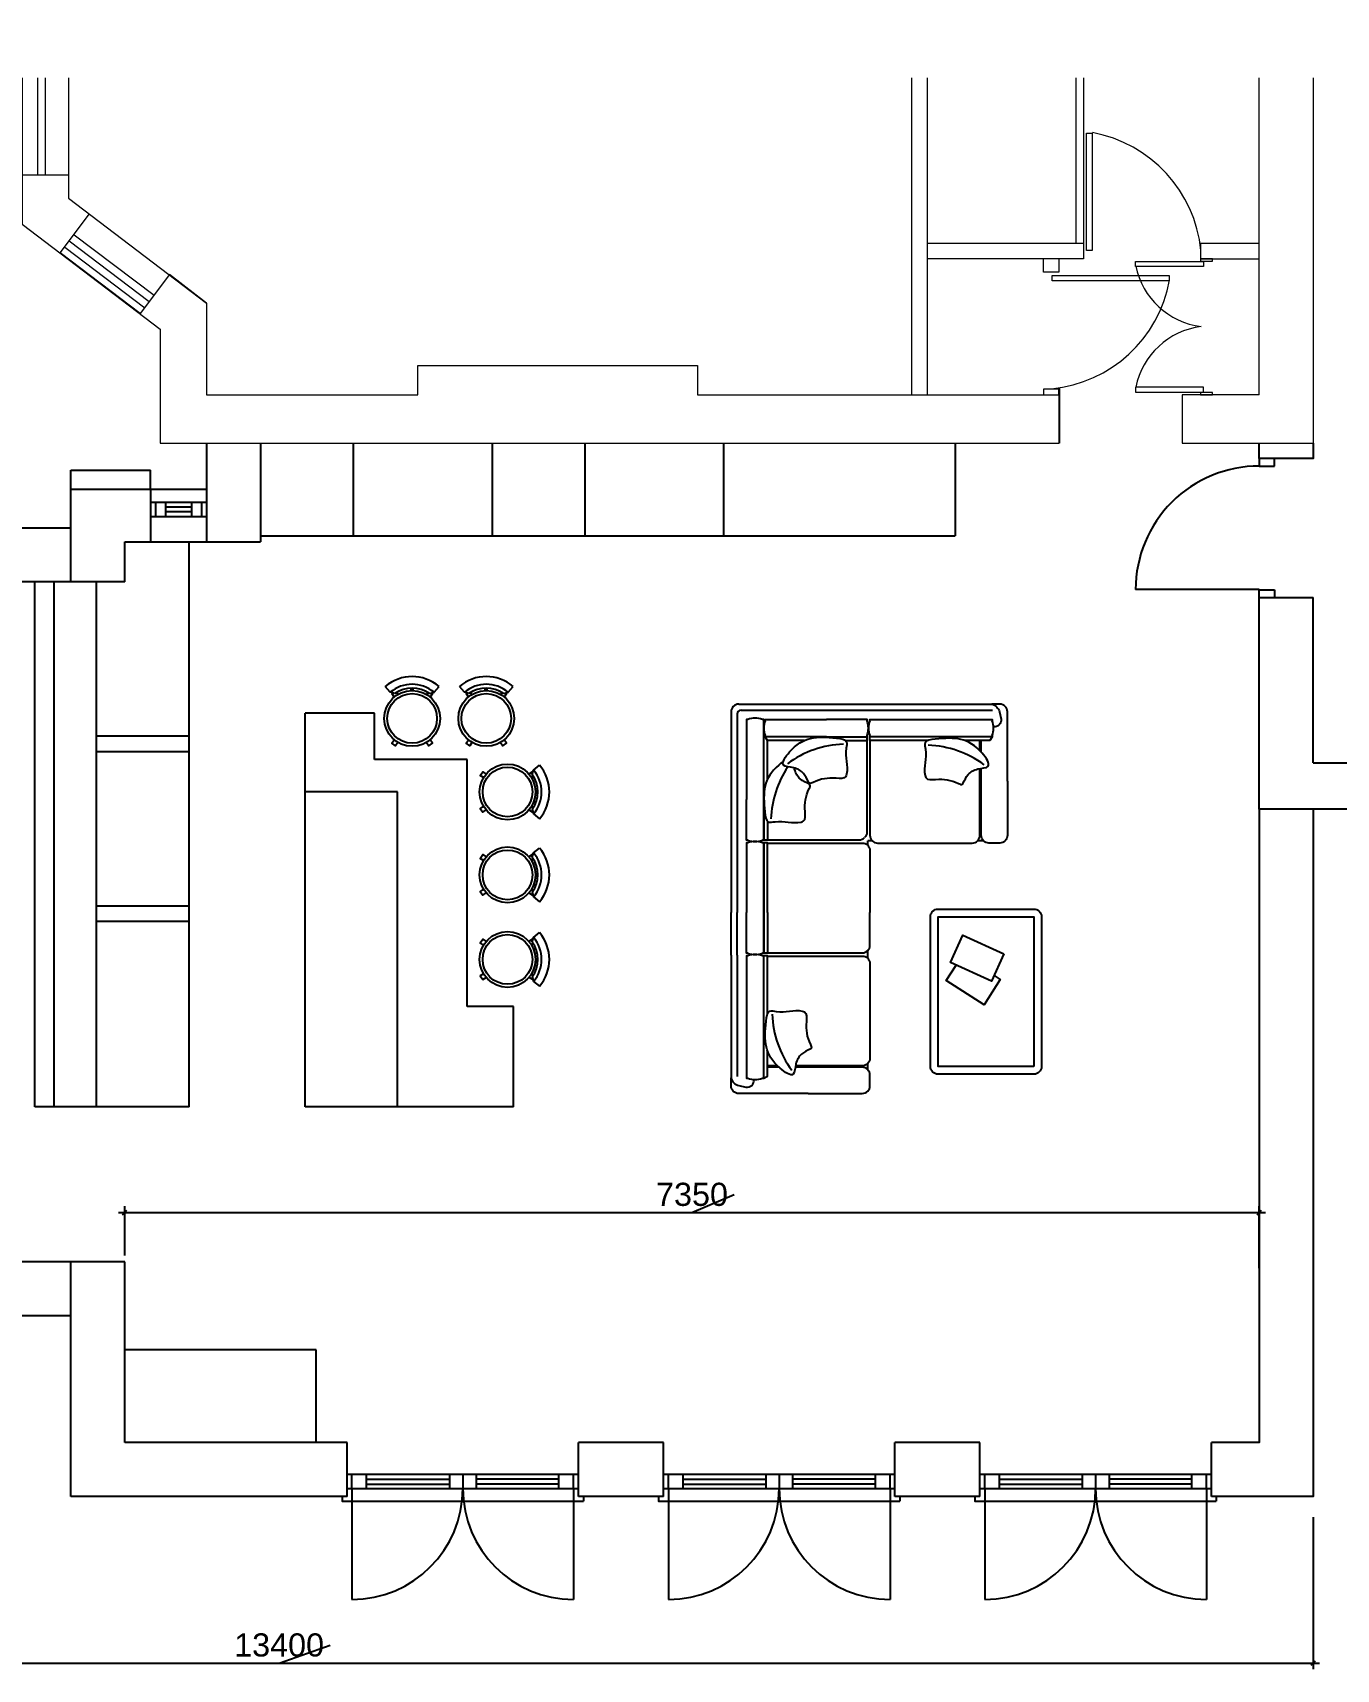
# Model space of a CAD drawing. Header units: millimetres. Extents: x -5841 to 140562, y 1006 to 102310.
# Drawn here: x 14568 to 23013, y 6739 to 17343 of the extents above; entities that cross this region are included whole.
import ezdxf

# ---------------------------------------------------------------- set-up
doc = ezdxf.new("R2010")
doc.units = ezdxf.units.MM
doc.header["$LTSCALE"] = 10
doc.layers.add('CONCEPT HOUSE', color=7, linetype='Continuous')
doc.layers.add('PDF17_0', color=7, linetype='Continuous')
doc.styles.add('1-20', font='romans.shx', dxfattribs={"width": 0.8, "height": 35})
doc.styles.get("Standard").update_dxf_attribs({"font": 'arial.ttf'})
doc.dimstyles.new('1-20', dxfattribs={"dimtxt": 35, "dimasz": 40, "dimexe": 40, "dimexo": 40, "dimgap": 40, "dimtad": 1, "dimdec": 0, "dimzin": 0, "dimdsep": 46, "dimtxsty": '1-20', "dimblk": 'OBLIQUE', "dimcen": 40, "dimdle": 40, "dimclrd": 251, "dimclre": 251, "dimclrt": 251, "dimadec": 0, "dimazin": 0, "dimtfac": 1, "dimtdec": 0, "dimtix": 1, "dimtmove": 1, "dimatfit": 3, "dimfxl": 1, "dimtolj": 1, "dimtzin": 0, "dimlwd": 25, "dimarcsym": 0})
doc.dimstyles.get("Standard").update_dxf_attribs({"dimtxt": 0.18, "dimasz": 0.18, "dimexe": 0.18, "dimexo": 0.0625, "dimgap": 0.09, "dimtad": 0, "dimtih": 1, "dimtoh": 1, "dimdec": 4, "dimzin": 0, "dimdsep": 46, "dimtxsty": 'Standard', "dimcen": 0.09, "dimadec": 0, "dimazin": 0, "dimtfac": 1, "dimtdec": 4, "dimtofl": 0, "dimtmove": 0, "dimatfit": 3, "dimfxl": 1, "dimtolj": 1, "dimtzin": 0, "dimarcsym": 0})

# ---------------------------------------------------------------- blocks, each defined once
blk = doc.blocks.new('*D')
at = {"color": 0}
for p, q in [((14813.78969444419, 14384.40708646124), (14813.78969444419, 14508.18987545508)), ((14813.78969444419, 14508.00987545508), (15071.77605434405, 14508.00987545508)), ((15073.00415250356, 14508.00987545508), (15330.99051240343, 14508.00987545508)), ((15330.99051240343, 14384.40708646124), (15330.99051240343, 14508.18987545508))]:
    blk.add_line(p, q, dxfattribs=at)
for points in [[(14813.78969444419, 14508.00987545508), (14813.96969444419, 14507.97987545508), (14813.96969444419, 14508.03987545508)], [(15330.99051240343, 14508.00987545508), (15330.81051240343, 14508.03987545508), (15330.81051240343, 14507.97987545508)]]:
    blk.add_solid(points, dxfattribs=at)
at = {"layer": 'CONCEPT HOUSE', "color": 0}
for p, q in [((63893.61280026994, 65649.68691720162), (62747.20868412228, 65649.68691720162)), ((62773.06654849854, 65663.82905282534), (62801.35081974601, 65635.54478157789)), ((62787.20868412228, 65689.68691720162), (62787.20868412228, 58835.10169088567)), ((62787.20868412228, 62262.39430404364), (62670.62273596399, 62535.31863942188)), ((63893.61280027046, 58875.10169088567), (62747.20868412228, 58875.10169088567)), ((62773.06654849854, 58889.2438265094), (62801.35081974601, 58860.95955526194)), ((9063.789694444189, 15243.48064260434), (9063.789694444189, 15699.95344177789)), ((11738.78969444419, 15659.95344177789), (12011.71402982251, 15776.59054955415)), ((14413.78969444419, 15243.48064260434), (14413.78969444419, 15699.95344177789)), ((14453.78969444419, 15659.95344177789), (9023.789694444189, 15659.95344177789)), ((9049.647558820458, 15645.81130615416), (9077.93183006792, 15674.09557740162)), ((14399.64755882046, 15645.81130615416), (14427.93183006792, 15674.09557740162)), ((7253.904249482584, 14134.34458646124), (6767.694565326354, 14134.34458646124)), ((6793.552429702623, 14148.48672208498), (6821.836700950084, 14120.20245083751)), ((6807.694565326354, 14174.34458646124), (6807.694565326354, 8989.344586461244)), ((6807.694565326354, 11581.84458646124), (6691.108617168007, 11854.76892183948)), ((18838.78969444358, 9698.733198686983), (19111.7140298219, 9815.370306463243)), ((15123.78969444419, 9698.733198686983), (22553.78969444297, 9698.733198686983)), ((15149.64755882046, 9684.591063063252), (15177.93183006792, 9712.875334310715)), ((15163.78969444419, 9419.344586461244), (15163.78969444419, 9738.733198686983)), ((22499.64755881924, 9684.591063063252), (22527.9318300667, 9712.875334310715)), ((22513.78969444297, 9338.875108947963), (22513.78969444297, 9738.733198686983)), ((7253.904249482555, 9029.344586461244), (6767.694565326354, 9029.344586461244)), ((6793.552429702623, 9043.486722084976), (6821.836700950084, 9015.202450837513)), ((9463.789694444335, 7725.330008712233), (9463.789694444335, 6738.954319797325)), ((22863.78969444236, 7725.330008712248), (22863.78969444236, 6738.954319797325)), ((16163.78969444335, 6778.954319797325), (16494.94511366625, 6895.591427573585)), ((9449.647558820603, 6764.812184173595), (9477.931830068066, 6793.096455421056)), ((22849.64755881863, 6764.812184173595), (22877.93183006609, 6793.096455421056)), ((9423.789694444335, 6778.954319797325), (22903.78969444236, 6778.954319797325))]:
    blk.add_line(p, q, dxfattribs=at)
at = {"color": 0, "insert": (15072.39010342381, 14508.00987545508), "char_height": 0.18, "attachment_point": 5}
blk.add_mtext('517.2008', dxfattribs=at)
at = {"layer": 'CONCEPT HOUSE', "color": 0, "char_height": 150, "attachment_point": 5, "rotation": 90}
for s, insert in [('6775', (62670.62273596399, 62262.39430404356)), ('5105', (6691.108617168007, 11581.84458646116))]:
    blk.add_mtext(s, dxfattribs=dict(at, insert=insert))
at = {"layer": 'CONCEPT HOUSE', "color": 0, "char_height": 150, "attachment_point": 5}
for s, insert in [('5350', (11738.78969444419, 15776.59054955415)), ('7350', (18838.78969444358, 9815.370306463243)), ('13400', (16163.78969444335, 6895.591427573585))]:
    blk.add_mtext(s, dxfattribs=dict(at, insert=insert))
blk = doc.blocks.new('_Oblique')
at = {"color": 0}
blk.add_line((-0.3535533905932737, -0.3535533905932737), (0.3535533905932737, 0.3535533905932737), dxfattribs=at)

msp = doc.modelspace()

# ---------------------------------------------------------------- linework, layer by layer
at = {"layer": 'CONCEPT HOUSE', "color": 140, "ltscale": 10}
for p, q in [((21216.8112147568, 15042.55638064722), (21216.8112147568, 14684.34458646124)), ((15693.99051240343, 14684.34458646124), (15693.99051240343, 14384.34458646124)), ((16043.99051240343, 14684.34458646124), (16043.99051240343, 14044.72247234255)), ((16643.99051240343, 14684.34458646124), (16643.99051240343, 14084.34458646119)), ((17543.99051240343, 14684.34458646124), (17543.99051240343, 14084.34458646119)), ((18143.99051240343, 14684.34458646124), (18143.99051240343, 14084.34458646124)), ((19043.99051240343, 14684.34458646124), (19043.99051240348, 14084.34458646124)), ((20543.99051240343, 14684.34458646124), (20543.99051240343, 14084.34458646124)), ((22513.07463022543, 14584.34458646124), (22513.07463022543, 14534.34458646124)), ((22513.07463022543, 14534.34458646124), (22613.07463022543, 14534.34458646124)), ((22613.07463022543, 14534.34458646124), (22613.07463022543, 14584.34458646124)), ((15693.99051240343, 14384.34458646124), (14813.78969444419, 14384.34458646124)), ((14813.78969444413, 13784.34458646124), (14813.78969444419, 14384.34458646124)), ((15330.99051240343, 14384.34458646124), (15330.9905124034, 14044.72247234253)), ((15693.99051240343, 14384.34458646124), (15693.99051240346, 14044.72247234253)), ((15330.99051240343, 14302.34458646127), (15693.99051240343, 14302.34458646127)), ((15362.99051240343, 14302.34458646124), (15362.99051240343, 14208.34458646124)), ((15427.99051240343, 14302.34458646127), (15427.99051240343, 14208.34458646127)), ((15427.99051240343, 14270.34458646127), (15596.99051240343, 14270.34458646127)), ((15427.99051240343, 14240.34458646127), (15596.99051240343, 14240.34458646127)), ((15596.99051240343, 14302.34458646127), (15596.99051240343, 14208.34458646127)), ((15661.99051240343, 14302.34458646127), (15661.99051240343, 14208.34458646124)), ((15330.99051240343, 14208.34458646127), (15693.99051240343, 14208.34458646127)), ((15163.78969444419, 14044.72247234253), (16043.99051240343, 14044.72247234253)), ((15163.78969444425, 13784.34458646124), (15163.78969444425, 14044.72247234255)), ((16043.99051240343, 14084.34458646124), (20543.99051240348, 14084.3445864613)), ((15163.78969444425, 13784.34458646124), (13148.78969444431, 13784.34458646124)), ((22513.07463022543, 13735.4828047534), (21713.07463022543, 13735.4828047534)), ((22513.07463022543, 13734.34458646124), (22613.07463022543, 13734.34458646124)), ((22513.07463022543, 13684.34458646124), (22863.07463022543, 13684.34458646124)), ((22513.78969444416, 12312.77095098268), (22513.78969444428, 13734.34490603428)), ((22613.07463022543, 13734.34458646124), (22613.07463022554, 13684.34458646124)), ((22863.07463022543, 12612.15803879521), (22863.07463022543, 13684.34458646124)), ((22863.07463022543, 12612.15803879521), (25024.27517037187, 12612.15803879521)), ((15163.78969444419, 9379.344586461244), (13148.78969444431, 9379.344586461244)), ((14813.78969444425, 7859.344586461244), (14813.78969444425, 9379.344586461244)), ((15163.78969444419, 8209.344586461244), (15163.78969444419, 9379.344586461244)), ((16403.78969444233, 8809.344586461244), (15163.78969444419, 8809.344586461244)), ((16403.78969444233, 8209.344586461244), (16403.78969444233, 8809.344586461244)), ((16603.78969444233, 8209.344586461244), (15163.78969444419, 8209.344586461244)), ((16603.78969444233, 7859.344586461244), (16603.78969444233, 8209.344586461244)), ((18103.78969444233, 7859.344586461244), (18103.78969444233, 8209.344586461244)), ((18653.78969444233, 7859.344586461244), (18653.78969444233, 8209.344586461244)), ((20153.78969444233, 7859.344586461244), (20153.78969444233, 8209.344586461244)), ((20703.78969444233, 7859.344586461244), (20703.78969444233, 8209.344586461244)), ((22203.78969444233, 7859.344586461244), (22203.78969444233, 8209.344586461244)), ((16603.78969444233, 8003.344586461244), (18103.78969444233, 8003.344586461244)), ((16635.78969444233, 7909.344586461244), (16635.78969444233, 8003.344586461244)), ((16730.78969444233, 7909.344586461244), (16730.78969444233, 8003.344586461244)), ((16730.78969444233, 7971.344586461244), (17266.78969444244, 7971.344586461244)), ((17266.78969444233, 8003.344586461244), (17266.78969444233, 7909.344586461244)), ((17353.78969444233, 8003.344586461244), (17353.78969444233, 7909.344586461244)), ((17353.78969444233, 8003.344586461244), (17353.78969444233, 7909.344586461244)), ((17440.78969444233, 8003.344586461244), (17440.78969444233, 7909.344586461244)), ((17976.78969444233, 7971.344586461244), (17440.78969444233, 7971.344586461244)), ((17976.78969444233, 7909.344586461244), (17976.78969444233, 8003.344586461244)), ((18071.78969444233, 7909.344586461244), (18071.78969444233, 8003.344586461244)), ((18653.78969444233, 8003.344586461244), (20153.78969444233, 8003.344586461244)), ((18685.78969444233, 7909.344586461244), (18685.78969444233, 8003.344586461244)), ((18780.78969444233, 7909.344586461244), (18780.78969444233, 8003.344586461244)), ((18780.78969444233, 7971.344586461244), (19316.78969444244, 7971.344586461244)), ((19316.78969444233, 8003.344586461244), (19316.78969444233, 7909.344586461244)), ((19403.78969444233, 8003.344586461244), (19403.78969444233, 7909.344586461244)), ((19403.78969444233, 8003.344586461244), (19403.78969444233, 7909.344586461244)), ((19490.78969444233, 8003.344586461244), (19490.78969444233, 7909.344586461244)), ((20026.78969444233, 7971.344586461244), (19490.78969444233, 7971.344586461244)), ((20026.78969444233, 7909.344586461244), (20026.78969444233, 8003.344586461244)), ((20121.78969444233, 7909.344586461244), (20121.78969444233, 8003.344586461244)), ((20703.78969444233, 8003.344586461244), (22203.78969444233, 8003.344586461244)), ((20735.78969444233, 7909.344586461244), (20735.78969444233, 8003.344586461244)), ((20830.78969444233, 7909.344586461244), (20830.78969444233, 8003.344586461244)), ((20830.78969444233, 7971.344586461244), (21366.78969444244, 7971.344586461244)), ((21366.78969444233, 8003.344586461244), (21366.78969444233, 7909.344586461244)), ((21453.78969444233, 8003.344586461244), (21453.78969444233, 7909.344586461244)), ((21453.78969444233, 8003.344586461244), (21453.78969444233, 7909.344586461244)), ((21540.78969444233, 8003.344586461244), (21540.78969444233, 7909.344586461244)), ((22076.78969444233, 7971.344586461244), (21540.78969444233, 7971.344586461244)), ((22076.78969444233, 7909.344586461244), (22076.78969444233, 8003.344586461244)), ((22171.78969444233, 7909.344586461244), (22171.78969444233, 8003.344586461244)), ((16603.78969444233, 7859.344586461244), (14813.78969444419, 7859.344586461244)), ((16603.78969444233, 7909.344586461244), (18103.78969444233, 7909.344586461244)), ((16635.78969444233, 7909.344586461244), (16635.78969444233, 7191.344586461244)), ((16730.78969444233, 7939.344586461244), (17266.78969444244, 7939.344586461244)), ((17976.78969444233, 7939.344586461244), (17440.78969444233, 7939.344586461244)), ((18071.78969444233, 7909.344586461244), (18071.78969444233, 7191.344586461244)), ((18653.78969444233, 7909.344586461244), (20153.78969444233, 7909.344586461244)), ((18685.78969444233, 7909.344586461244), (18685.78969444233, 7191.344586461244)), ((18780.78969444233, 7939.344586461244), (19316.78969444244, 7939.344586461244)), ((20026.78969444233, 7939.344586461244), (19490.78969444233, 7939.344586461244)), ((20121.78969444233, 7909.344586461244), (20121.78969444233, 7191.344586461244)), ((20703.78969444233, 7909.344586461244), (22203.78969444233, 7909.344586461244)), ((20735.78969444233, 7909.344586461244), (20735.78969444233, 7191.344586461244)), ((20830.78969444233, 7939.344586461244), (21366.78969444244, 7939.344586461244)), ((22076.78969444233, 7939.344586461244), (21540.78969444233, 7939.344586461244)), ((22171.78969444233, 7909.344586461244), (22171.78969444233, 7191.344586461244))]:
    msp.add_line(p, q, dxfattribs=at)
at = {"layer": 'CONCEPT HOUSE', "color": 140, "ltscale": 10, "transparency": 33554585}
for p, q in [((15581.69679835706, 10384.34458646124), (15581.69679835706, 14044.72247234253)), ((14581.69679835704, 10384.34458646124), (14581.69679835704, 13784.34458646119)), ((14706.69679835704, 10384.34458646124), (14706.69679835704, 13784.34458646119)), ((14981.69679835704, 10384.34458646124), (14981.69679835704, 13784.34458646119)), ((16883.89116897219, 13069.57486157339), (16851.75178848789, 13107.8770837293)), ((16913.51710964239, 13060.82582730461), (16883.89116897219, 13069.57486157339)), ((17019.55014833726, 13081.1379652355), (17019.02665588673, 13096.12882764077)), ((17032.17454897444, 13081.1379652355), (17032.69804142497, 13096.12882764077)), ((17138.20758766937, 13060.82582730461), (17167.83352833951, 13069.57486157339)), ((17167.83352833951, 13069.57486157339), (17199.97290882387, 13107.8770837293)), ((17364.0819936464, 13069.57486157339), (17331.9426131621, 13107.8770837293)), ((17393.7079343166, 13060.82582730461), (17364.0819936464, 13069.57486157339)), ((17499.74097301147, 13081.1379652355), (17499.21748056094, 13096.12882764077)), ((17512.36537364864, 13081.1379652355), (17512.88886609918, 13096.12882764077)), ((17618.39841234358, 13060.82582730461), (17648.02435301372, 13069.57486157339)), ((17648.02435301372, 13069.57486157339), (17680.16373349808, 13107.8770837293)), ((19092.00761438202, 12942.68285945051), (19092.00761438202, 11642.89767880201)), ((19142.00761438202, 12992.68285945051), (20781.73536157707, 12992.68285945051)), ((19156.52593650128, 12953.16453733125), (20786.45636726735, 12953.16453733125)), ((16331.69679835706, 10384.34458646124), (16331.69679835706, 12934.3445864613)), ((16781.69679835706, 12934.34458646124), (16331.69679835706, 12934.34458646124)), ((16781.69679835706, 12634.34458646124), (16781.69679835706, 12934.34458646124)), ((19131.52593650128, 12928.16453733125), (19131.52593650128, 11642.89767880201)), ((15581.69679835706, 12784.3445864613), (14981.69679835704, 12784.34458646124)), ((15581.69679835706, 12684.34458646124), (14981.69679835704, 12684.34458646124)), ((17381.69679835706, 12634.34458646124), (16781.69679835706, 12634.34458646124)), ((17381.69679835706, 11034.34458646124), (17381.69679835706, 12634.34458646124)), ((17804.26810593082, 12536.03127299614), (17813.0171401996, 12565.65721366635)), ((17813.0171401996, 12565.65721366635), (17851.31936235551, 12597.79659415064)), ((16931.69679835706, 12424.12961975804), (16331.69679835706, 12424.12961975804)), ((16931.69679835706, 10384.34458646124), (16931.69679835706, 12424.12961975804)), ((17824.58024386171, 12429.99823430127), (17839.57110626699, 12430.5217267518)), ((17824.58024386171, 12417.3738336641), (17839.57110626699, 12416.85034121356)), ((17804.26810593082, 12311.34079496916), (17813.0171401996, 12281.71485429902)), ((17813.0171401996, 12281.71485429902), (17851.31936235551, 12249.57547381466)), ((19977.12277356692, 12078.27837838423), (19977.12277356692, 12107.5677002656)), ((20006.41209544847, 12107.5677002656), (19977.12277356692, 12107.5677002656)), ((20727.30237412447, 12107.5677002656), (20689.17349461291, 12107.5677002656)), ((17804.26810593082, 11998.80889896669), (17813.0171401996, 12028.43483963689)), ((17813.0171401996, 12028.43483963689), (17851.31936235551, 12060.57422012118)), ((17824.58024386171, 11892.77586027181), (17839.57110626699, 11893.29935272234)), ((17824.58024386171, 11880.15145963464), (17839.57110626699, 11879.6279671841)), ((17804.26810593082, 11774.1184209397), (17813.0171401996, 11744.49248026956)), ((15581.69679835706, 11684.34458646124), (14981.69679835704, 11684.34458646119)), ((17813.0171401996, 11744.49248026956), (17851.31936235551, 11712.35309978521)), ((15581.69679835706, 11584.34458646124), (14981.69679835704, 11584.34458646124)), ((19092.0076143819, 11365.29500893228), (19092.00761438202, 11642.89767880201)), ((19131.52593650116, 11365.29500893228), (19131.52593650128, 11642.89767880201)), ((17804.26810593082, 11450.76828925386), (17813.0171401996, 11480.39422992406)), ((17813.0171401996, 11480.39422992406), (17851.31936235551, 11512.53361040835)), ((19092.00761438196, 11365.29500893228), (19092.0076143819, 10570.76353565881)), ((19131.52593650116, 11365.29500893223), (19131.52593650116, 10579.95402967242)), ((19977.12277356687, 11346.08680178742), (19977.12277356687, 11395.51697921967)), ((17824.58024386171, 11344.73525055898), (17839.57110626699, 11345.25874300952)), ((17824.58024386171, 11332.11084992181), (17839.57110626699, 11331.58735747128)), ((17804.26810593082, 11226.07781122687), (17813.0171401996, 11196.45187055673)), ((17813.0171401996, 11196.45187055673), (17851.31936235551, 11164.31249007238)), ((17681.69679835706, 11034.34458646124), (17381.69679835706, 11034.34458646124)), ((17681.69679835706, 10384.34458646124), (17681.69679835706, 11034.34458646124)), ((19977.12277356687, 10625.19652311136), (19977.12277356687, 10663.32540262291)), ((15581.69679835706, 10384.34458646124), (14581.69679835704, 10384.34458646124)), ((17681.69679835706, 10384.34458646124), (16331.69679835706, 10384.34458646124))]:
    msp.add_line(p, q, dxfattribs=at)
at = {"layer": 'CONCEPT HOUSE', "color": 140, "ltscale": 10}
for points in [[(22863.07463022543, 14684.34458646124), (22863.07463022543, 14584.34458646124), (22513.07463022543, 14584.34458646124), (22513.07463022543, 14684.34458646124)], [(14813.78969444419, 9029.344586461244), (9463.789694444305, 9029.344586461244), (9463.789694444189, 14134.34458646124), (14813.78969444419, 14134.34458646124)], [(22513.78969444416, 12312.77095098268), (22513.78969444253, 8209.344586461244), (22203.78969444233, 8209.344586461244)], [(22863.78969444416, 12312.77095098257), (22863.78969444241, 7859.344586461244), (22203.78969444233, 7859.344586461244)], [(24512.66225818428, 12312.77095098268), (22513.78969444416, 12312.77095098268)], [(18653.78969444233, 8209.344586461244), (18103.78969444233, 8209.344586461244)], [(20703.78969444233, 8209.344586461244), (20153.78969444233, 8209.344586461244)], [(16571.78969444233, 7859.344586461244), (16571.78969444233, 7827.344586461244), (18135.78969444233, 7827.344586461244)], [(18653.78969444233, 7859.344586461244), (18103.78969444233, 7859.344586461244)], [(18135.78969444233, 7859.344586461244), (18135.78969444233, 7827.344586461244)], [(18621.78969444233, 7859.344586461244), (18621.78969444233, 7827.344586461244), (20185.78969444233, 7827.344586461244)], [(20703.78969444233, 7859.344586461244), (20153.78969444233, 7859.344586461244)], [(20185.78969444233, 7859.344586461244), (20185.78969444233, 7827.344586461244)], [(20671.78969444233, 7859.344586461244), (20671.78969444233, 7827.344586461244), (22235.78969444233, 7827.344586461244)], [(22235.78969444233, 7859.344586461244), (22235.78969444233, 7827.344586461244)]]:
    msp.add_lwpolyline(points, dxfattribs=at)
at = {"layer": 'CONCEPT HOUSE', "color": 140, "ltscale": 10, "transparency": 33554585}
for points in [[(16899.9952991741, 13064.81904340126), (16894.87780402449, 13061.44163993128), (16909.68645327224, 13039.00334039981)], [(16933.1161881428, 13055.65854160189), (16924.84609292576, 13068.18952066205)], [(17118.6085091689, 13055.65854160189), (17126.87860438589, 13068.18952066205)], [(17151.7293981376, 13064.81904340126), (17156.84689328726, 13061.44163993128), (17142.03824403952, 13039.00334039981)], [(17380.18612384831, 13064.81904340126), (17375.0686286987, 13061.44163993128), (17389.87727794645, 13039.00334039981)], [(17413.30701281701, 13055.65854160189), (17405.03691759997, 13068.18952066205)], [(17598.79933384311, 13055.65854160189), (17607.06942906009, 13068.18952066205)], [(17631.92022281181, 13064.81904340126), (17637.03771796147, 13061.44163993128), (17622.22906871373, 13039.00334039981)], [(19200.26379274292, 12892.68285945086), (19192.00761438202, 12892.68285945086), (19192.00761438202, 12375.08925539888)], [(19303.59665721375, 12375.08925539888), (19303.59665721375, 12892.68285945086), (19295.34047885286, 12892.68285945086)], [(19312.61763415561, 12884.42668108996), (19312.61763415561, 12892.68285945086), (19709.60121843388, 12892.68285945086)], [(19972.98765589809, 12884.42668108996), (19972.98765589809, 12892.68285945086), (19709.60121843388, 12892.68285945086)], [(19990.40635756648, 12884.42668108961), (19990.40635756648, 12892.68285945051), (20784.13116580999, 12892.68285945051), (20784.13116580993, 12884.42668108961)], [(16933.1161881428, 12745.10185467922), (16918.855644394, 12723.4940532678), (16894.87780402449, 12739.31875634978), (16909.68645327224, 12761.7570558813)], [(17118.6085091689, 12745.10185467922), (17132.8690529177, 12723.4940532678), (17156.84689328726, 12739.31875634978), (17142.03824403952, 12761.7570558813)], [(17413.30701281701, 12745.10185467922), (17399.04646906821, 12723.4940532678), (17375.0686286987, 12739.31875634978), (17389.87727794645, 12761.7570558813)], [(17598.79933384311, 12745.10185467922), (17613.05987759191, 12723.4940532678), (17637.03771796147, 12739.31875634978), (17622.22906871373, 12761.7570558813)], [(19709.60121843388, 12781.09381661912), (19312.61763415561, 12781.09381661912), (19312.61763415561, 12789.34999498002)], [(19564.65913281008, 12756.38741876422), (19328.30305506865, 12756.38741876422), (19312.61763415561, 12781.09381661912)], [(19328.30305506865, 12505.85337654447), (19328.30305506865, 12756.38741876422)], [(19709.60121843388, 12781.09381661912), (19972.98765589809, 12781.09381661912), (19972.98765589809, 12789.34999498002)], [(19835.38320329075, 12756.38741876422), (19972.98765589803, 12756.38741876422), (19972.98765589809, 12781.09381661912)], [(20784.13116580993, 12789.34999497967), (20784.13116580993, 12781.09381661877), (19990.40635756648, 12781.09381661877), (19990.40635756648, 12789.34999497967)], [(20364.92054022814, 12756.38741876387), (19990.40635756654, 12756.38741876387), (19990.40635756648, 12781.09381661877)], [(20784.13116580993, 12781.09381661877), (20769.52046961075, 12756.38741876387), (20606.36403737031, 12756.38741876387)], [(20703.8181555536, 12691.29267482382), (20703.8181555536, 12756.38741876387)], [(20712.65771318384, 12681.86329162573), (20712.65771318384, 12756.38741876387)], [(17488.54413330543, 12516.43219449573), (17466.93633189402, 12530.69273824453), (17482.76103497599, 12554.67057861404), (17505.19933450752, 12539.86192936629)], [(17808.26132202748, 12549.55308346443), (17804.88391855749, 12554.67057861404), (17782.44561902602, 12539.86192936629)], [(17799.10082022811, 12516.43219449573), (17811.63179928827, 12524.70228971278)], [(17488.54413330543, 12330.93987346963), (17466.93633189402, 12316.67932972084), (17482.76103497599, 12292.70148935127), (17505.19933450752, 12307.51013859901)], [(17808.26132202748, 12297.81898450093), (17804.88391855749, 12292.70148935127), (17782.44561902602, 12307.51013859901)], [(17799.10082022811, 12330.93987346963), (17811.63179928827, 12322.66977825265)], [(19200.26379274292, 12111.70281793467), (19192.00761438202, 12111.70281793467), (19192.00761438202, 12375.08925539888)], [(19303.59665721375, 12375.08925539888), (19303.59665721375, 12111.70281793467), (19295.34047885286, 12111.70281793467)], [(19328.30305506865, 12232.99464246315), (19328.30305506865, 12111.70281793467), (19303.59665721375, 12111.70281793467), (19303.59665721375, 12375.08925539888)], [(19200.26379274292, 12094.28411626628), (19200.26379274292, 12094.28411626628), (19192.00761438202, 12094.28411626628), (19192.00761438202, 11642.89767880201)], [(19303.59665721381, 11642.89767880201), (19303.59665721381, 12094.28411626628), (19295.34047885292, 12094.28411626628)], [(19328.30305506865, 11642.89767880201), (19328.30305506865, 12094.28411626622), (19303.59665721381, 12094.28411626628), (19303.59665721381, 11642.89767880201)], [(17488.54413330543, 11979.20982046628), (17466.93633189402, 11993.47036421507), (17482.76103497599, 12017.44820458458), (17505.19933450752, 12002.63955533683)], [(17808.26132202748, 12012.33070943497), (17804.88391855749, 12017.44820458458), (17782.44561902602, 12002.63955533683)], [(17799.10082022811, 11979.20982046628), (17811.63179928827, 11987.47991568332)], [(17488.54413330543, 11793.71749944017), (17466.93633189402, 11779.45695569138), (17482.76103497599, 11755.47911532181), (17505.19933450752, 11770.28776456956)], [(17799.10082022811, 11793.71749944017), (17811.63179928827, 11785.44740422319)], [(17808.26132202748, 11760.59661047148), (17804.88391855749, 11755.47911532181), (17782.44561902602, 11770.28776456956)], [(19200.26379274292, 11379.51124133779), (19192.00761438202, 11379.51124133779), (19192.00761438202, 11642.89767880201)], [(19303.59665721381, 11642.89767880201), (19303.59665721381, 11379.51124133779), (19295.34047885292, 11379.51124133779)], [(19328.30305506865, 11642.89767880201), (19328.30305506865, 11379.51124133785), (19303.59665721381, 11379.51124133779), (19303.59665721381, 11642.89767880201)], [(17488.54413330543, 11431.16921075345), (17466.93633189402, 11445.42975450224), (17482.76103497599, 11469.40759487175), (17505.19933450752, 11454.59894562401)], [(17808.26132202748, 11464.29009972214), (17804.88391855749, 11469.40759487175), (17782.44561902602, 11454.59894562401)], [(17799.10082022811, 11431.16921075345), (17811.63179928827, 11439.43930597049)], [(19200.26379274286, 11362.09253966935), (19192.00761438196, 11362.09253966935), (19192.00761438196, 10568.3677314259), (19200.26379274286, 10568.3677314259)], [(19295.3404788528, 10568.3677314259), (19303.5966572137, 10568.3677314259), (19303.5966572137, 11362.09253966935), (19295.3404788528, 11362.09253966935)], [(19328.30305506859, 10987.57835700769), (19328.30305506859, 11362.09253966935), (19303.5966572137, 11362.09253966935)], [(17488.54413330543, 11245.67688972734), (17466.93633189402, 11231.41634597855), (17482.76103497599, 11207.43850560898), (17505.19933450752, 11222.24715485673)], [(17799.10082022811, 11245.67688972734), (17811.63179928827, 11237.40679451036)], [(20796.01358524448, 11234.95266597047), (20836.41777962615, 11209.10019594383), (20731.64946487395, 11045.3603540667), (20486.23215627269, 11202.3896850983), (20550.23997571896, 11302.4259437688)], [(17808.26132202748, 11212.55600075865), (17804.88391855749, 11207.43850560898), (17782.44561902602, 11222.24715485673)], [(19303.5966572137, 10568.3677314259), (19328.30305506859, 10582.97842762507), (19328.30305506854, 10746.13485986552)], [(19393.39779900864, 10648.68074168223), (19328.30305506859, 10648.68074168223)], [(19402.82718220673, 10639.84118405204), (19328.30305506859, 10639.84118405204)]]:
    msp.add_lwpolyline(points, dxfattribs=at)
for points in [[(20882.61882218171, 12492.80294938768), (20882.61882218171, 12942.68285945051, 0.414213562373095), (20832.61882218171, 12992.68285945051), (20781.73536157707, 12992.68285945051)], [(20781.73536157707, 12992.68285945051, -0.2581428686694604), (20831.73536157707, 12942.68285945051), (20841.08167276741, 12896.07489615334, -0.5290298042293569), (20792.50787413045, 12846.32762889627)], [(19971.62657895678, 12756.38741876422), (19971.62657895678, 12163.06389487626, -0.1989123673813828), (19956.98191801587, 12127.70855581672, -0.1989123673813828)], [(19991.76743450778, 12756.38741876387), (19991.76743450778, 12142.92303932492, 0.414213562373095), (20041.76743450778, 12092.92303932492), (20653.8181555536, 12092.92303932492, 0.414213562373095), (20703.8181555536, 12142.92303932492), (20703.8181555536, 12575.02847146125)], [(20882.61882218171, 12492.80294938768), (20882.61882218171, 12142.92303932492, -0.414213562373095), (20832.61882218171, 12092.92303932492), (20762.65771318384, 12092.92303932492, -0.414213562373095), (20712.65771318384, 12142.92303932492), (20712.65771318384, 12576.33200961757)], [(19328.30305506865, 12113.06389487597), (19921.62657895655, 12113.06389487597, 0.1989123673796925), (19956.98191801592, 12127.70855581666, 0.1989123673796925)], [(19328.30305506865, 12092.92303932492), (19941.76743450767, 12092.92303932492, -0.414213562373095), (19991.76743450767, 12042.92303932492), (19991.76743450767, 11642.89767880201)], [(19328.30305506865, 11380.8723182791), (19941.76743450767, 11380.8723182791, 0.414213562373095), (19991.76743450767, 11430.8723182791), (19991.76743450767, 11642.89767880201)], [(19328.30305506854, 11360.73146272804), (19941.76743450755, 11360.73146272804, -0.414213562373095), (19991.76743450749, 11310.73146272804), (19991.76743450749, 10698.68074168223, -0.414213562373095), (19941.76743450755, 10648.68074168223), (19509.66200237122, 10648.68074168223)], [(19591.88752444473, 10469.88007505411), (19941.76743450755, 10469.88007505411, 0.414213562373095), (19991.76743450749, 10519.88007505411), (19991.76743450749, 10589.84118405204, 0.414213562373095), (19941.76743450755, 10639.84118405198), (19508.35846421483, 10639.84118405204)], [(19591.88752444473, 10469.88007505411), (19142.0076143819, 10469.88007505411, -0.414213562373095), (19092.00761438196, 10519.88007505411), (19092.00761438196, 10570.76353565858)], [(19092.0076143819, 10570.76353565881, 0.2581428686694604), (19142.0076143819, 10520.76353565881), (19188.61557767907, 10511.41722446842, 0.5290298042293569), (19238.3628449362, 10559.99102310538)]]:
    msp.add_lwpolyline(points, format="xyb", dxfattribs=at)
msp.add_lwpolyline([(21053.31506619958, 10595.10534870012), (20433.31507072691, 10595.03042296837, -0.414213562373095), (20383.30902869429, 10645.02438020553), (20383.19180617842, 11615.02437312248, -0.414213562373095), (20433.18576341559, 11665.0304151551), (21053.18575888826, 11665.1053408869, -0.414213562373104), (21103.19180092087, 11615.11138364974), (21103.30902343668, 10645.11139073274, -0.414213562373095)], format="xyb", close=True, dxfattribs=at)
for points in [[(21053.30902380182, 10645.10534833504), (20433.30902832915, 10645.03042260323), (20433.19180581329, 11615.03041552023), (21053.19180128601, 11615.10534125198)], [(20859.79629748687, 11375.16711692057), (20779.30639285053, 11198.22500535408), (20514.10119721194, 11318.86525722533), (20594.59110184823, 11495.80736879182)], [(19986.76743450755, 10703.68074168223), (19986.76743450755, 10703.68074168223)]]:
    msp.add_lwpolyline(points, close=True, dxfattribs=at)
for centre, radius in [((17025.86234865582, 12900.38019814056), 180.867946961338), ((17025.86234865582, 12900.38019814056), 160.867946961338), ((17506.05317333003, 12900.38019814056), 180.867946961338), ((17506.05317333003, 12900.38019814056), 160.867946961338), ((17643.82247676677, 12423.68603398271), 180.867946961338), ((17643.82247676677, 12423.68603398271), 160.867946961338), ((17643.82247676677, 11886.46365995325), 180.867946961338), ((17643.82247676677, 11886.46365995325), 160.867946961338), ((17643.82247676677, 11338.42305024042), 180.867946961338), ((17643.82247676677, 11338.42305024042), 160.867946961338)]:
    msp.add_circle(centre, radius, dxfattribs=at)
at = {"layer": 'CONCEPT HOUSE', "color": 140, "ltscale": 10}
for centre, radius, start, end in [((22513.07463022543, 13735.4828047534), 800, 89.9487872914799, 180), ((16635.78969444233, 7909.344586461244), 718, 270, 0), ((18071.78969444233, 7909.344586461244), 718, 180, 270), ((18685.78969444233, 7909.344586461244), 718, 270, 0), ((20121.78969444233, 7909.344586461244), 718, 180, 270), ((20735.78969444233, 7909.344586461244), 718, 270, 0), ((22171.78969444233, 7909.344586461244), 718, 180, 270)]:
    msp.add_arc(centre, radius, start, end, dxfattribs=at)
at = {"layer": 'CONCEPT HOUSE', "color": 140, "ltscale": 10, "transparency": 33554585}
for centre, radius, start, end in [((17025.86234865582, 12900.38019814056), 270.867946961338, 49.99999999904912, 130.0000000009509), ((17506.05317333003, 12900.38019814056), 270.867946961338, 49.99999999904912, 130.0000000009509), ((17025.86234865582, 12900.38019814056), 220.867946961338, 49.99999999905001, 130.00000000095), ((17025.86234865582, 12900.38019814056), 195.867946961338, 54.99999999740849, 125.0000000025915), ((17506.05317333003, 12900.38019814056), 220.867946961338, 49.99999999905001, 130.00000000095), ((17506.05317333003, 12900.38019814056), 195.867946961338, 54.99999999740849, 125.0000000025915), ((19142.00761438202, 12942.68285945051), 50, 90, 180), ((19156.52593650128, 12928.16453733125), 25, 90, 180), ((19247.80213579786, 12767.29801102534), 134.094199259731, 69.23630554754112, 110.7636944524589), ((19438.00248258113, 12836.88833803496), 134.094199259731, 159.2363055440836, 200.7636944559164), ((19847.60280747252, 12836.88833803496), 134.094199259731, 339.2363055440836, 20.76369445591635), ((20115.79120599199, 12836.88833803461), 134.094199259731, 159.2363055440836, 200.7636944559164), ((20658.74631738442, 12836.88833803461), 134.094199259731, 339.2363055440836, 20.76369445591635), ((19842.01223285281, 12089.75052318086), 644.1258542451803, 91.97408806354085, 126.6293662234232), ((20347.03930632671, 12082.46126690261), 644.1258542451803, 53.37063377657682, 88.02591193645915), ((17643.82247676677, 12423.68603398271), 195.867946961338, 324.9999999985943, 35.00000000140585), ((17643.82247676677, 12423.68603398271), 220.867946961338, 319.9999999978658, 40.00000000213416), ((17643.82247676677, 12423.68603398271), 270.867946961338, 319.9999999978691, 40.00000000213085), ((19994.25843234448, 12227.01968575617), 644.1258542451803, 146.1162938765205, 178.0259119331111), ((19247.80213579786, 12237.08766636018), 134.094199259731, 249.2363055475411, 290.7636944524589), ((19247.80213579792, 11968.89926784071), 134.094199259731, 69.23630554754112, 110.7636944524589), ((17643.82247676677, 11886.46365995325), 195.867946961338, 324.9999999985943, 35.00000000140585), ((17643.82247676677, 11886.46365995325), 220.867946961338, 319.9999999978658, 40.00000000213416), ((17643.82247676677, 11886.46365995325), 270.867946961338, 319.9999999978691, 40.00000000213085), ((17643.82247676677, 11338.42305024042), 220.867946961338, 319.9999999978658, 40.00000000213416), ((17643.82247676677, 11338.42305024042), 270.867946961338, 319.9999999978691, 40.00000000213085), ((17643.82247676677, 11338.42305024042), 195.867946961338, 324.9999999985943, 35.00000000140585), ((19247.80213579792, 11504.89608976331), 134.094199259731, 249.2363055475411, 290.7636944524589), ((19247.8021357978, 11236.70769124384), 134.094199259731, 69.23630554754112, 110.7636944524589), ((20002.22920692986, 11005.45959090911), 644.1258542451803, 181.9740880668889, 216.6293662236155), ((19247.8021357978, 10693.75257985147), 134.094199259731, 249.2363055403191, 290.7636944524589)]:
    msp.add_arc(centre, radius, start, end, dxfattribs=at)
for points in [[(19593.12157305965, 12487.09421068196), (19561.29942927993, 12543.35054135734), (19497.65539687109, 12580.03951648522), (19431.56344836758, 12597.16101374807), (19470.72908528091, 12682.76850006227), (19774.26226105756, 12773.26794758083), (19840.35420956108, 12748.80863082891), (19837.906548617, 12707.22781681419), (19840.35420956108, 12538.45870247045), (19835.37877034402, 12524.07576897727), (19772.76554688084, 12512.04414243581), (19623.45669839036, 12485.57466189859), (19599.37480712787, 12480.7619623551), (19593.1210627582, 12487.08821713044)], [(20595.92996611993, 12479.80495440365), (20627.75210989971, 12536.06128507915), (20691.39614230843, 12572.75026020697), (20757.48809081194, 12589.87175746982), (20718.32245389867, 12675.47924378402), (20414.78927812207, 12765.97869130257), (20348.69732961856, 12741.51937455065), (20351.14499056252, 12699.93856053594), (20348.69732961856, 12531.1694461922), (20353.6727688355, 12516.78651269902), (20416.28599229874, 12504.75488615756), (20565.59484078927, 12478.28540562034), (20589.67673205171, 12473.47270607685), (20595.93047642137, 12479.79896085219)], [(19604.88551942876, 10756.56893111595), (19548.62918875337, 10724.74678733617), (19511.94021362549, 10661.1027549274), (19494.81871636264, 10595.01080642389), (19409.21123004844, 10634.17644333716), (19318.71178252989, 10937.70961911381), (19343.17109928181, 11003.80156761732), (19384.75191329652, 11001.35390667331), (19553.52102764026, 11003.80156761732), (19567.90396113344, 10998.82612840032), (19579.9355876749, 10936.21290493709), (19606.40506821213, 10786.90405644655), (19611.21776775562, 10762.82216518412), (19604.89151298028, 10756.56842081445)]]:
    msp.add_spline(points, degree=3, dxfattribs=at)
for points, knots in [([(19430.24425958557, 12621.08944340642), (19420.35067839321, 12614.22084099099), (19299.62306028506, 12517.66511189756), (19297.67382009776, 12403.95092173792), (19319.20387552358, 12217.41970326721), (19425.58155859722, 12246.13659777543), (19493.0668736946, 12214.06158884578), (19577.65709670616, 12237.16506380173), (19565.81687998172, 12338.42621659899), (19574.29863172962, 12398.35778938686), (19608.70182764583, 12466.53876917045), (19599.39538508363, 12473.94222605972), (19596.9207383949, 12475.91085585077)], [272.0279063649574, 272.0279063649574, 272.0279063649574, 272.0279063649574, 300.5098177834638, 617.2471518604862, 687.719868800882, 729.372661483071, 898.1595241248583, 913.3787150124252, 977.1374460983284, 1128.774399501782, 1153.332485006827, 1162.228035474536, 1162.228035474536, 1162.228035474536, 1162.228035474536]), ([(19596.91474484338, 12475.91034554933), (19576.74964470579, 12485.06760909046), (19533.66489350446, 12504.63301757652), (19508.79316160484, 12545.94864551908), (19502.94872299093, 12576.35335336234), (19502.50337744312, 12578.8949189569)], [0, 0, 0, 0, 64.63299138833037, 138.0948437824826, 144.7170859795656, 144.7170859795656, 144.7170859795656, 144.7170859795656])]:
    msp.add_open_spline(points, degree=3, knots=knots, dxfattribs=at)
at = {"layer": 'PDF17_0', "color": 140, "lineweight": 0}
for points in [[(14498.94786446405, 17050.65863309817), (14498.94786446405, 16103.31463807249), (15393.99051240343, 15423.45645949831), (15393.99051240343, 14684.34458646124), (21216.8112147568, 14684.34458646124)], [(14598.74356040152, 17050.65863309817), (14598.74356040152, 16421.41341887332)], [(14648.64140837025, 17050.65863309817), (14648.64140837025, 16421.41341887332)], [(14798.33495227655, 17050.65863309817), (14798.33495227655, 16271.71987496705), (15693.37760021596, 15591.86169639287), (15693.37760021596, 14996.20613626593), (17062.44980385841, 14996.20613626593), (17062.44980385841, 15186.44168164679), (18874.36540822359, 15186.44168164679), (18874.36540822359, 14996.20613626593), (20262.14930485445, 14996.20613626593), (20262.14930485445, 17050.65863309817)], [(20361.94500079192, 17050.65863309817), (20361.94500079192, 14996.20613626593)], [(21375.49503765721, 17050.65863309817), (21375.49503765721, 15978.57001815065), (20361.94500079192, 15978.57001815065)], [(21325.59718968836, 17050.65863309817), (21325.59718968836, 15978.57001815065)], [(22513.78969444428, 14996.20613626593), (22513.78969444428, 17050.65863309817)], [(22863.07463022543, 17050.65863309817), (22863.07463022543, 14684.34458646124)], [(14798.33495227655, 16421.41341887332), (14498.94786446405, 16421.41341887332)], [(15693.37760021596, 15591.86169639287), (15453.24420686637, 15775.86001077759), (15263.00866148551, 15523.25215543584), (14745.31848880975, 15916.19770818971), (14935.5540341906, 16168.80556353151)], [(14835.75833825313, 16034.70509711547), (15353.44851092889, 15641.7595443616)], [(14776.50464379019, 15953.62109416629), (15294.19481646596, 15560.67554141236)], [(14804.57218327257, 15994.16309564088), (15322.26235594833, 15601.21754288695)], [(21375.49503765721, 15978.57001815065), (21375.49503765721, 15878.77432221312), (20361.94500079192, 15878.77432221312)], [(22513.78969444428, 15978.57001815065), (22133.31860368256, 15978.57001815065), (22133.31860368256, 15878.77432221312), (22513.78969444428, 15878.77432221312)], [(21216.4456472568, 15878.77432221312), (21216.4456472568, 15791.45308826781), (21116.64995131933, 15791.45308826781), (21116.64995131933, 15878.77432221312)], [(20262.14930485445, 14996.20613626593), (21216.4456472568, 14996.20613626593), (21216.4456472568, 15033.62952224245), (21116.64995131933, 15033.62952224245), (21116.64995131933, 14996.20613626593)], [(22513.78969444428, 14996.20613626593), (22014.8112147568, 14996.20613626593), (22014.8112147568, 14684.34458646124)], [(22014.8112147568, 14684.34458646124), (22863.07463022543, 14684.34458646124)]]:
    msp.add_lwpolyline(points, dxfattribs=at)
for points in [[(21394.20673064538, 15931.79078567993), (21394.20673064538, 16692.73296720335), (21431.63011662196, 16692.73296720335), (21431.63011662196, 15931.79078567993)], [(22152.03029667086, 15860.06262922483), (22152.03029667086, 15828.87647424439), (21712.3055114462, 15828.87647424439), (21712.3055114462, 15860.06262922483)], [(22133.31860368256, 15878.77432221312), (22133.31860368256, 15863.1812447229), (22211.28399113368, 15863.1812447229), (22211.28399113368, 15878.77432221312)], [(21172.78503028408, 15769.62277978151), (21930.60859630944, 15769.62277978151), (21930.60859630944, 15735.318009303), (21172.78503028408, 15735.318009303)], [(22152.03029667086, 15014.91782925416), (22152.03029667086, 15046.10398423467), (21712.3055114462, 15046.10398423467), (21712.3055114462, 15014.91782925416)], [(22133.31860368256, 15011.79921375615), (22133.31860368256, 14996.20613626593), (22211.28399113368, 14996.20613626593), (22211.28399113368, 15011.79921375615)]]:
    msp.add_lwpolyline(points, close=True, dxfattribs=at)
msp.add_lwpolyline([(21713.92848840007, 15831.52921991223, 0.3196228613430301), (22136.68914984574, 15439.78653331088, 0.3196228613430303), (21713.92848840018, 15047.09966971939)], format="xyb", dxfattribs=at)
for centre, radius, start, end in [((21277.9327502473, 15847.870460255), 862.2972944160683, 5.597537956271051, 79.65087674019894), ((21084.56907374586, 15894.65299494522), 862.2972944160734, 275.5975379596005, 349.6508767438573)]:
    msp.add_arc(centre, radius, start, end, dxfattribs=at)

# ---------------------------------------------------------------- dimensions: what is measured, and where the dimension line sits
at = {"color": 140, "ltscale": 10}
dim = msp.add_linear_dim(base=(15255.22876503504, 14508.00987545508), p1=(14813.78969444419, 14384.34458646124), p2=(15330.99051240343, 14384.34458646124), dimstyle='Standard', override={"dimpost": '<>'}, dxfattribs=at)
dim.commit()
dim.dimension.update_dxf_attribs({"geometry": '*D', "text_midpoint": (15072.39010342381, 14508.00987545508), "dimtype": 128})
at = {"layer": 'CONCEPT HOUSE', "color": 140, "ltscale": 10}
for base, p1, p2, middle in [((9063.789694444189, 15659.95344177789), (14413.78969444419, 15203.48064260434), (9063.789694444189, 15203.48064260434), (11738.78969444419, 15776.59054955415)), ((22513.78969444297, 9698.733198686983), (15163.78969444419, 9379.344586461244), (22513.78969444297, 9298.875108947963), (18838.78969444358, 9815.370306463243)), ((22863.78969444236, 6778.954319797325), (9463.789694444335, 7765.330008712233), (22863.78969444236, 7765.330008712248), (16163.78969444335, 6895.591427573585))]:
    dim = msp.add_linear_dim(base=base, p1=p1, p2=p2, dimstyle='1-20', override={"dimtxt": 150, "dimpost": '<>', "dimtxsty": 'Standard'}, dxfattribs=at)
    dim.commit()
    dim.dimension.update_dxf_attribs({"geometry": '*D', "text_midpoint": middle})
dim = msp.add_linear_dim(base=(6807.694565326354, 9029.344586461186), p1=(7293.904249482584, 14134.34458646124), p2=(7293.904249482555, 9029.344586461244), angle=90, dimstyle='1-20', override={"dimtxt": 150, "dimpost": '<>', "dimtxsty": 'Standard'}, dxfattribs=at)
dim.commit()
dim.dimension.update_dxf_attribs({"geometry": '*D', "text_midpoint": (6691.108617168007, 11581.84458646116)})
at = {"layer": 'CONCEPT HOUSE', "color": 6, "ltscale": 10}
dim = msp.add_linear_dim(base=(62787.20868412228, 58875.10169088567), p1=(63933.61280026994, 65649.68691720162), p2=(63933.61280027046, 58875.10169088567), angle=90, dimstyle='1-20', override={"dimtxt": 150, "dimpost": '<>', "dimtxsty": 'Standard'}, dxfattribs=at)
dim.commit()
dim.dimension.update_dxf_attribs({"geometry": '*D', "text_midpoint": (62670.62273596399, 62262.39430404356)})

doc.saveas('drawing.dxf')
